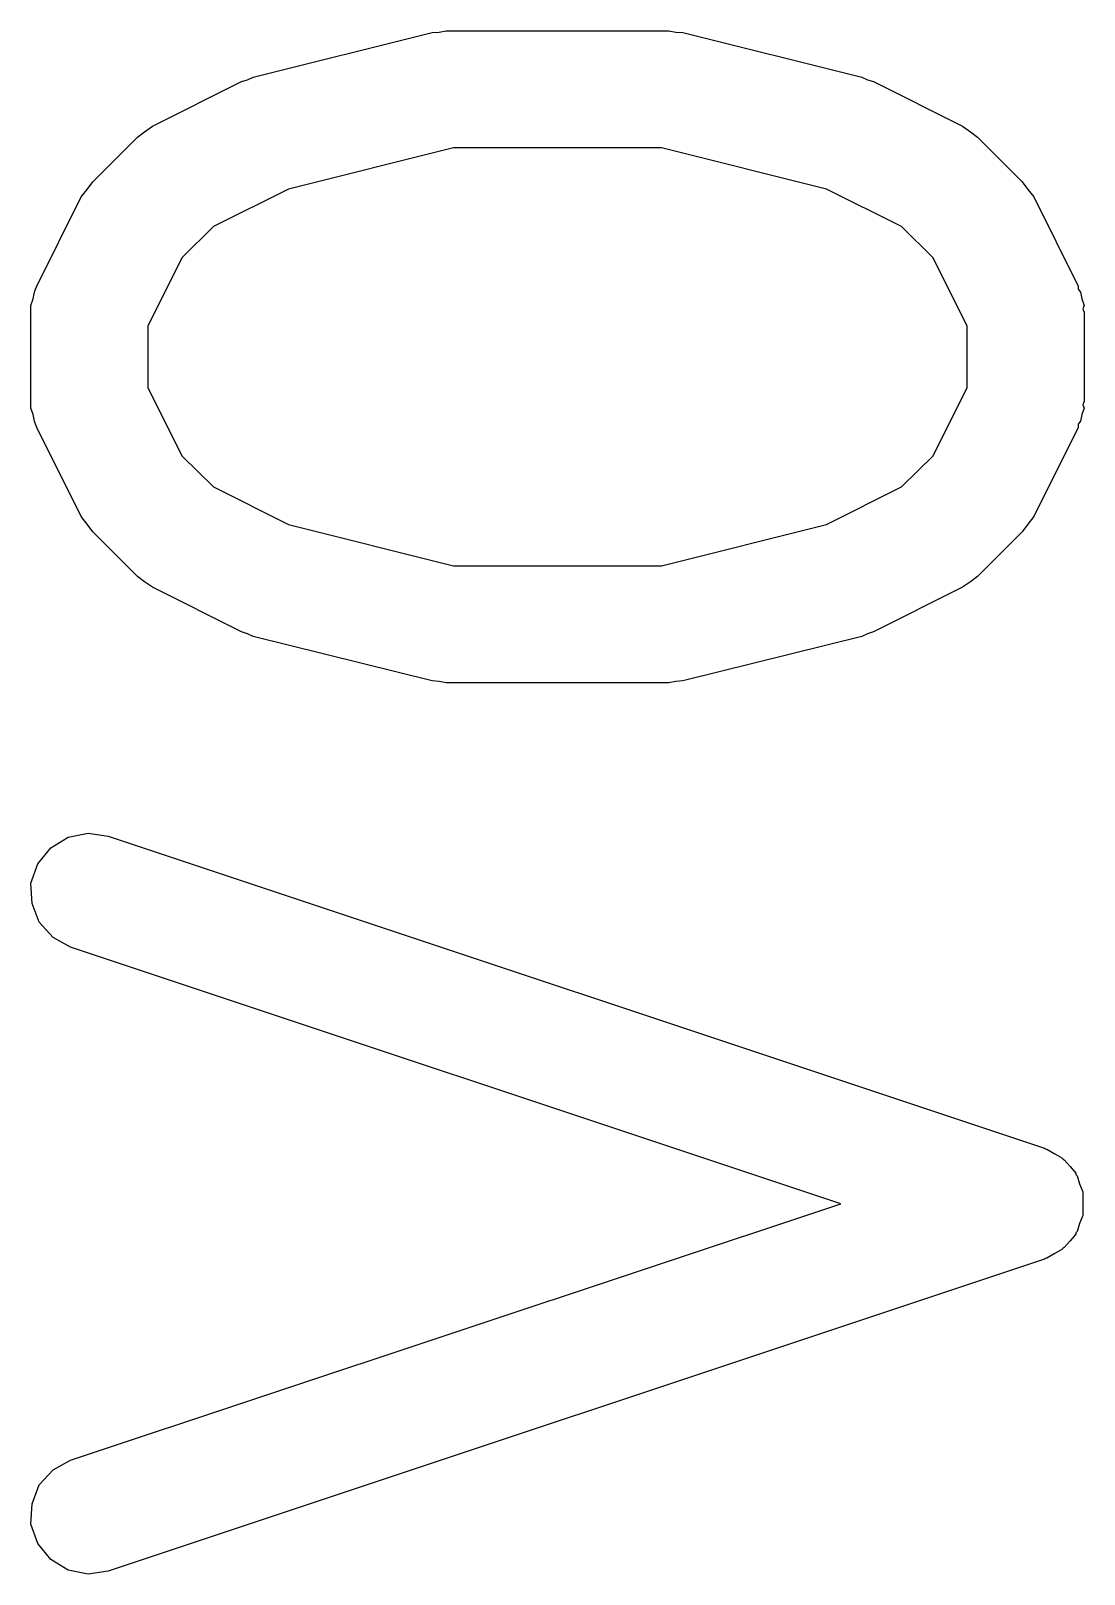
# Model space of a CAD drawing. Extents: x 91.3 to 189.8, y -113.5 to -60.4.
# Drawn here: x 169.242 to 170.142, y -71.888 to -70.569 of the extents above; entities that cross this region are included whole.
import ezdxf

# ---------------------------------------------------------------- set-up
doc = ezdxf.new("R2010")
doc.units = 0
doc.header["$MEASUREMENT"] = 0
doc.layers.add('BLACK', color=7, linetype='CONTINUOUS')

msp = doc.modelspace()

# ---------------------------------------------------------------- linework, layer by layer
at = {"layer": 'Black'}
for p, q in [((169.432, -70.6082), (169.585, -70.5701)), ((169.585, -70.5701), (169.591, -70.5696)), ((169.591, -70.5696), (169.597, -70.5686)), ((169.597, -70.5686), (169.787, -70.5686)), ((169.787, -70.5686), (169.793, -70.5696)), ((169.793, -70.5696), (169.799, -70.5701)), ((169.799, -70.5701), (169.952, -70.6082)), ((169.346, -70.65), (169.422, -70.6119)), ((169.422, -70.6119), (169.427, -70.6104)), ((169.427, -70.6104), (169.432, -70.6082)), ((169.952, -70.6082), (169.957, -70.6104)), ((169.957, -70.6104), (169.962, -70.6119)), ((169.962, -70.6119), (170.038, -70.65)), ((169.333, -70.6594), (169.339, -70.6548)), ((169.339, -70.6548), (169.346, -70.65)), ((170.038, -70.65), (170.045, -70.6548)), ((170.045, -70.6548), (170.051, -70.6594)), ((169.295, -70.6975), (169.333, -70.6594)), ((169.603, -70.6686), (169.462, -70.7038)), ((169.781, -70.6686), (169.603, -70.6686)), ((169.922, -70.7038), (169.781, -70.6686)), ((170.051, -70.6594), (170.089, -70.6975)), ((169.29, -70.7041), (169.295, -70.6975)), ((170.089, -70.6975), (170.094, -70.7041)), ((169.247, -70.7867), (169.285, -70.7105)), ((169.285, -70.7105), (169.29, -70.7041)), ((169.462, -70.7038), (169.398, -70.7359)), ((169.986, -70.7359), (169.922, -70.7038)), ((170.094, -70.7041), (170.099, -70.7105)), ((170.099, -70.7105), (170.137, -70.7867)), ((169.398, -70.7359), (169.371, -70.7625)), ((170.013, -70.7625), (169.986, -70.7359)), ((169.371, -70.7625), (169.342, -70.8209)), ((170.042, -70.8209), (170.013, -70.7625)), ((169.245, -70.7919), (169.246, -70.7895)), ((169.246, -70.7895), (169.247, -70.7867)), ((170.137, -70.7867), (170.137, -70.7895)), ((170.137, -70.7895), (170.139, -70.7919)), ((169.242, -70.8033), (169.244, -70.7977)), ((169.242, -70.8062), (169.242, -70.8033)), ((169.244, -70.7977), (169.245, -70.7919)), ((170.139, -70.7919), (170.14, -70.7977)), ((170.14, -70.7977), (170.142, -70.8033)), ((170.142, -70.8033), (170.141, -70.8062)), ((169.242, -70.809), (169.242, -70.8062)), ((169.242, -70.8852), (169.242, -70.809)), ((170.141, -70.8062), (170.142, -70.809)), ((170.142, -70.809), (170.142, -70.8852)), ((169.342, -70.8209), (169.342, -70.8734)), ((170.042, -70.8734), (170.042, -70.8209)), ((169.342, -70.8734), (169.371, -70.9318)), ((170.013, -70.9318), (170.042, -70.8734)), ((169.242, -70.8881), (169.242, -70.8852)), ((169.242, -70.891), (169.242, -70.8881)), ((169.244, -70.8966), (169.242, -70.891)), ((170.142, -70.891), (170.14, -70.8966)), ((170.142, -70.8852), (170.141, -70.8881)), ((170.141, -70.8881), (170.142, -70.891)), ((169.245, -70.9023), (169.244, -70.8966)), ((169.246, -70.9048), (169.245, -70.9023)), ((169.247, -70.9076), (169.246, -70.9048)), ((169.285, -70.9838), (169.247, -70.9076)), ((170.137, -70.9076), (170.099, -70.9838)), ((170.139, -70.9023), (170.137, -70.9048)), ((170.137, -70.9048), (170.137, -70.9076)), ((170.14, -70.8966), (170.139, -70.9023)), ((169.371, -70.9318), (169.398, -70.9584)), ((169.986, -70.9584), (170.013, -70.9318)), ((169.398, -70.9584), (169.462, -70.9904)), ((169.922, -70.9904), (169.986, -70.9584)), ((169.29, -70.9902), (169.285, -70.9838)), ((170.099, -70.9838), (170.094, -70.9902)), ((169.295, -70.9968), (169.29, -70.9902)), ((169.333, -71.0349), (169.295, -70.9968)), ((169.462, -70.9904), (169.603, -71.0257)), ((169.781, -71.0257), (169.922, -70.9904)), ((170.089, -70.9968), (170.051, -71.0349)), ((170.094, -70.9902), (170.089, -70.9968)), ((169.603, -71.0257), (169.781, -71.0257)), ((169.339, -71.0395), (169.333, -71.0349)), ((169.346, -71.0442), (169.339, -71.0395)), ((170.045, -71.0395), (170.038, -71.0442)), ((170.051, -71.0349), (170.045, -71.0395)), ((169.422, -71.0823), (169.346, -71.0442)), ((170.038, -71.0442), (169.962, -71.0823)), ((169.427, -71.0839), (169.422, -71.0823)), ((169.432, -71.0861), (169.427, -71.0839)), ((169.585, -71.1242), (169.432, -71.0861)), ((169.952, -71.0861), (169.799, -71.1242)), ((169.957, -71.0839), (169.952, -71.0861)), ((169.962, -71.0823), (169.957, -71.0839)), ((169.591, -71.1247), (169.585, -71.1242)), ((169.597, -71.1257), (169.591, -71.1247)), ((169.787, -71.1257), (169.597, -71.1257)), ((169.793, -71.1247), (169.787, -71.1257)), ((169.799, -71.1242), (169.793, -71.1247)), ((169.259, -71.2669), (169.274, -71.2578)), ((169.274, -71.2578), (169.291, -71.2543)), ((169.291, -71.2543), (169.308, -71.2569)), ((169.308, -71.2569), (170.108, -71.5235)), ((169.248, -71.2805), (169.259, -71.2669)), ((169.242, -71.297), (169.248, -71.2805)), ((169.243, -71.3143), (169.242, -71.297)), ((169.249, -71.3305), (169.243, -71.3143)), ((169.261, -71.3435), (169.249, -71.3305)), ((169.276, -71.3517), (169.261, -71.3435)), ((169.934, -71.571), (169.276, -71.3517)), ((170.108, -71.5235), (170.109, -71.5242)), ((170.109, -71.5242), (170.11, -71.5245)), ((170.11, -71.5245), (170.117, -71.5283)), ((170.117, -71.5283), (170.123, -71.5318)), ((170.123, -71.5318), (170.124, -71.5328)), ((170.124, -71.5328), (170.125, -71.5335)), ((170.125, -71.5335), (170.13, -71.5393)), ((170.13, -71.5393), (170.135, -71.5448)), ((170.135, -71.5448), (170.135, -71.5461)), ((170.135, -71.5461), (170.136, -71.5471)), ((170.136, -71.5471), (170.138, -71.5541)), ((170.138, -71.5541), (170.141, -71.5609)), ((170.141, -71.5609), (170.141, -71.5623)), ((170.141, -71.5623), (170.141, -71.5636)), ((170.141, -71.5636), (170.141, -71.571)), ((169.276, -71.7902), (169.934, -71.571)), ((170.141, -71.581), (170.138, -71.5878)), ((170.141, -71.571), (170.141, -71.5783)), ((170.141, -71.5783), (170.141, -71.5796)), ((170.141, -71.5796), (170.141, -71.581)), ((170.136, -71.5948), (170.135, -71.5958)), ((170.138, -71.5878), (170.136, -71.5948)), ((170.125, -71.6084), (170.124, -71.6091)), ((170.13, -71.6026), (170.125, -71.6084)), ((170.135, -71.5971), (170.13, -71.6026)), ((170.135, -71.5958), (170.135, -71.5971)), ((170.108, -71.6184), (169.308, -71.8851)), ((170.109, -71.6177), (170.108, -71.6184)), ((170.11, -71.6175), (170.109, -71.6177)), ((170.117, -71.6136), (170.11, -71.6175)), ((170.123, -71.6101), (170.117, -71.6136)), ((170.124, -71.6091), (170.123, -71.6101)), ((169.261, -71.7985), (169.276, -71.7902)), ((169.249, -71.8114), (169.261, -71.7985)), ((169.243, -71.8276), (169.249, -71.8114)), ((169.242, -71.845), (169.243, -71.8276)), ((169.248, -71.8614), (169.242, -71.845)), ((169.259, -71.875), (169.248, -71.8614)), ((169.274, -71.8841), (169.259, -71.875)), ((169.291, -71.8876), (169.274, -71.8841)), ((169.308, -71.8851), (169.291, -71.8876))]:
    msp.add_line(p, q, dxfattribs=at)

doc.saveas('drawing.dxf')
